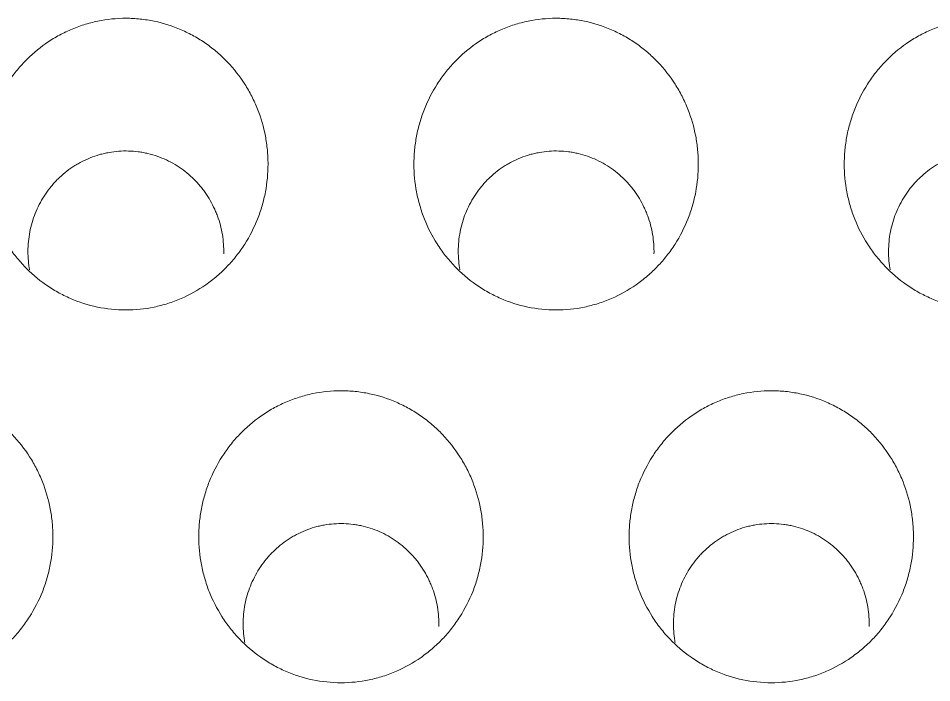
# Model space of a CAD drawing. Header units: millimetres. Extents: x 70151 to 230897, y 35202 to 113211.
# Drawn here: x 178377.81 to 178384.15, y 69184.89 to 69189.51 of the extents above; entities that cross this region are included whole.
import ezdxf

# ---------------------------------------------------------------- set-up
doc = ezdxf.new("R2010")
doc.units = ezdxf.units.MM
doc.header["$LTSCALE"] = 50
doc.layers.add('2-con', color=2, linetype='Continuous')
doc.layers.add('mark-B', color=2, linetype='Continuous', lineweight=20)

# ---------------------------------------------------------------- blocks, each defined once
blk = doc.blocks.new('무풍1WAY 대형')
at = {"layer": 'mark-B'}
for points, knots in [([(271.8793, -425.4454), (271.8128, -425.4454), (271.7474, -425.4522), (271.6511, -425.4723), (271.6193, -425.4806), (271.572, -425.4956), (271.5563, -425.5011), (271.5253, -425.5127), (271.51, -425.5189), (271.4346, -425.5516), (271.3776, -425.5835), (271.2967, -425.6401), (271.2705, -425.6605), (271.2206, -425.7033), (271.1732, -425.7483), (271.1306, -425.7976), (271.1003, -425.8362), (271.0905, -425.8493), (271.0716, -425.8761), (271.0624, -425.8898), (271.0181, -425.9591), (270.9886, -426.0171), (270.9527, -426.1077), (270.9422, -426.1386), (270.9285, -426.1857), (270.9243, -426.2016), (270.9167, -426.2335), (270.9133, -426.2495), (270.8981, -426.3295), (270.8921, -426.394), (270.892, -426.4753), (270.8924, -426.4916), (270.894, -426.5242), (270.8951, -426.5406), (270.8997, -426.5896), (270.9043, -426.6218), (270.9225, -426.7175), (270.9405, -426.7797), (270.9766, -426.8709), (270.9902, -426.901), (271.02, -426.9592), (271.0361, -426.9874), (271.0886, -427.0696), (271.1287, -427.1209), (271.1856, -427.1805), (271.1973, -427.1922), (271.2212, -427.2148), (271.2577, -427.2477), (271.3221, -427.2977), (271.3774, -427.3325), (271.4204, -427.3566), (271.435, -427.3643), (271.4646, -427.3791), (271.4797, -427.386), (271.5554, -427.4189), (271.6178, -427.4387), (271.7141, -427.4589), (271.7467, -427.464), (271.8129, -427.4709), (271.8459, -427.4726), (271.9444, -427.4726), (272.0097, -427.466), (272.0907, -427.4492), (272.1069, -427.4454), (272.139, -427.4371), (272.1865, -427.4233), (272.2633, -427.3946), (272.322, -427.3656), (272.3795, -427.3335), (272.4077, -427.3158), (272.4887, -427.2593), (272.5382, -427.2168), (272.5947, -427.1577), (272.6058, -427.1456), (272.6273, -427.1208), (272.6378, -427.108), (272.6683, -427.0692), (272.6872, -427.0425), (272.7398, -426.9602), (272.7695, -426.9022), (272.7997, -426.826), (272.8054, -426.8106), (272.816, -426.7796), (272.8307, -426.7329), (272.8496, -426.6539), (272.8588, -426.5897), (272.8634, -426.5411), (272.8645, -426.5248), (272.8661, -426.4921), (272.8665, -426.4757), (272.8665, -426.3938), (272.8604, -426.3293), (272.8423, -426.2337), (272.8347, -426.2021), (272.8211, -426.1549), (272.8161, -426.1392), (272.8055, -426.1082), (272.7999, -426.0928), (272.7699, -426.017), (272.7404, -425.9592), (272.6879, -425.8767), (272.669, -425.85), (272.6283, -425.798), (272.6068, -425.7732), (272.5392, -425.7024), (272.4899, -425.6598), (272.4227, -425.6127), (272.4089, -425.6035), (272.3809, -425.5859), (272.3667, -425.5774), (272.3236, -425.5533), (272.2942, -425.5387), (272.2042, -425.4996), (272.1417, -425.4795), (272.0116, -425.4522), (271.9458, -425.4454), (271.8793, -425.4454)], [0, 0, 0, 0, 0.03125, 0.03125, 0.046875, 0.046875, 0.054688, 0.054688, 0.0625, 0.0625, 0.09375, 0.09375, 0.109375, 0.109375, 0.125, 0.140625, 0.140625, 0.148438, 0.148438, 0.15625, 0.15625, 0.1875, 0.1875, 0.203125, 0.203125, 0.210938, 0.210938, 0.21875, 0.21875, 0.25, 0.25, 0.257813, 0.257813, 0.265625, 0.265625, 0.28125, 0.28125, 0.3125, 0.3125, 0.328125, 0.328125, 0.34375, 0.34375, 0.375, 0.375, 0.382813, 0.382813, 0.390625, 0.40625, 0.421875, 0.421875, 0.429688, 0.429688, 0.4375, 0.4375, 0.46875, 0.46875, 0.484375, 0.484375, 0.5, 0.5, 0.53125, 0.53125, 0.539063, 0.539063, 0.546875, 0.5625, 0.578125, 0.578125, 0.59375, 0.59375, 0.625, 0.625, 0.632813, 0.632813, 0.640625, 0.640625, 0.65625, 0.65625, 0.6875, 0.6875, 0.695313, 0.695313, 0.703125, 0.71875, 0.734375, 0.734375, 0.742188, 0.742188, 0.75, 0.75, 0.78125, 0.78125, 0.796875, 0.796875, 0.804688, 0.804688, 0.8125, 0.8125, 0.84375, 0.84375, 0.859375, 0.859375, 0.875, 0.875, 0.90625, 0.90625, 0.914063, 0.914063, 0.921875, 0.921875, 0.9375, 0.9375, 0.96875, 0.96875, 1, 1, 1, 1]), ([(274.8668, -425.4454), (274.8003, -425.4454), (274.735, -425.4522), (274.6387, -425.4723), (274.6068, -425.4806), (274.5596, -425.4956), (274.5438, -425.5011), (274.5128, -425.5127), (274.4976, -425.5189), (274.4222, -425.5516), (274.3651, -425.5835), (274.2843, -425.6401), (274.258, -425.6605), (274.2082, -425.7033), (274.1608, -425.7483), (274.1181, -425.7976), (274.0879, -425.8362), (274.0781, -425.8493), (274.0591, -425.8761), (274.0499, -425.8898), (274.0057, -425.9591), (273.9762, -426.0171), (273.9403, -426.1077), (273.9297, -426.1386), (273.9161, -426.1857), (273.9119, -426.2016), (273.9042, -426.2335), (273.9008, -426.2495), (273.8857, -426.3295), (273.8796, -426.394), (273.8796, -426.4753), (273.88, -426.4916), (273.8815, -426.5242), (273.8827, -426.5406), (273.8873, -426.5896), (273.8919, -426.6218), (273.9101, -426.7175), (273.9281, -426.7797), (273.9641, -426.8709), (273.9777, -426.901), (274.0075, -426.9592), (274.0237, -426.9874), (274.0761, -427.0696), (274.1162, -427.1209), (274.1732, -427.1805), (274.1849, -427.1922), (274.2087, -427.2148), (274.2452, -427.2477), (274.3096, -427.2977), (274.365, -427.3325), (274.408, -427.3566), (274.4225, -427.3643), (274.4522, -427.3791), (274.4673, -427.386), (274.5429, -427.4189), (274.6053, -427.4387), (274.7017, -427.4589), (274.7343, -427.464), (274.8004, -427.4709), (274.8334, -427.4726), (274.932, -427.4726), (274.9972, -427.466), (275.0782, -427.4492), (275.0945, -427.4454), (275.1265, -427.4371), (275.174, -427.4233), (275.2508, -427.3946), (275.3096, -427.3656), (275.3671, -427.3335), (275.3953, -427.3158), (275.4762, -427.2593), (275.5257, -427.2168), (275.5823, -427.1577), (275.5933, -427.1456), (275.6149, -427.1208), (275.6254, -427.108), (275.6559, -427.0692), (275.6748, -427.0425), (275.7274, -426.9602), (275.757, -426.9022), (275.7872, -426.826), (275.7929, -426.8106), (275.8036, -426.7796), (275.8183, -426.7329), (275.8372, -426.6539), (275.8463, -426.5897), (275.8509, -426.5411), (275.8521, -426.5248), (275.8536, -426.4921), (275.854, -426.4757), (275.854, -426.3938), (275.8479, -426.3293), (275.8298, -426.2337), (275.8223, -426.2021), (275.8086, -426.1549), (275.8037, -426.1392), (275.7931, -426.1082), (275.7874, -426.0928), (275.7574, -426.017), (275.7279, -425.9592), (275.6754, -425.8767), (275.6565, -425.85), (275.6159, -425.798), (275.5944, -425.7732), (275.5268, -425.7024), (275.4774, -425.6598), (275.4102, -425.6127), (275.3965, -425.6035), (275.3684, -425.5859), (275.3542, -425.5774), (275.3111, -425.5533), (275.2818, -425.5387), (275.1918, -425.4996), (275.1293, -425.4795), (274.9991, -425.4522), (274.9333, -425.4454), (274.8668, -425.4454)], [0, 0, 0, 0, 0.03125, 0.03125, 0.046875, 0.046875, 0.054687, 0.054687, 0.0625, 0.0625, 0.09375, 0.09375, 0.109375, 0.109375, 0.125, 0.140625, 0.140625, 0.148437, 0.148437, 0.15625, 0.15625, 0.1875, 0.1875, 0.203125, 0.203125, 0.210937, 0.210937, 0.21875, 0.21875, 0.25, 0.25, 0.257812, 0.257812, 0.265625, 0.265625, 0.28125, 0.28125, 0.3125, 0.3125, 0.328125, 0.328125, 0.34375, 0.34375, 0.375, 0.375, 0.382812, 0.382812, 0.390625, 0.40625, 0.421875, 0.421875, 0.429687, 0.429687, 0.4375, 0.4375, 0.46875, 0.46875, 0.484375, 0.484375, 0.5, 0.5, 0.53125, 0.53125, 0.539062, 0.539062, 0.546875, 0.5625, 0.578125, 0.578125, 0.59375, 0.59375, 0.625, 0.625, 0.632812, 0.632812, 0.640625, 0.640625, 0.65625, 0.65625, 0.6875, 0.6875, 0.695312, 0.695312, 0.703125, 0.71875, 0.734375, 0.734375, 0.742187, 0.742187, 0.75, 0.75, 0.78125, 0.78125, 0.796875, 0.796875, 0.804687, 0.804687, 0.8125, 0.8125, 0.84375, 0.84375, 0.859375, 0.859375, 0.875, 0.875, 0.90625, 0.90625, 0.914062, 0.914062, 0.921875, 0.921875, 0.9375, 0.9375, 0.96875, 0.96875, 1, 1, 1, 1]), ([(277.8544, -425.4454), (277.7878, -425.4454), (277.7225, -425.4522), (277.6262, -425.4723), (277.5944, -425.4806), (277.5471, -425.4956), (277.5314, -425.5011), (277.5004, -425.5127), (277.4851, -425.5189), (277.4097, -425.5516), (277.3527, -425.5835), (277.2718, -425.6401), (277.2456, -425.6605), (277.1957, -425.7033), (277.1483, -425.7483), (277.1057, -425.7976), (277.0754, -425.8362), (277.0656, -425.8493), (277.0467, -425.8761), (277.0374, -425.8898), (276.9932, -425.9591), (276.9637, -426.0171), (276.9278, -426.1077), (276.9173, -426.1386), (276.9036, -426.1857), (276.8994, -426.2016), (276.8918, -426.2335), (276.8884, -426.2495), (276.8732, -426.3295), (276.8672, -426.394), (276.8671, -426.4753), (276.8675, -426.4916), (276.869, -426.5242), (276.8702, -426.5406), (276.8748, -426.5896), (276.8794, -426.6218), (276.8976, -426.7175), (276.9156, -426.7797), (276.9517, -426.8709), (276.9653, -426.901), (276.9951, -426.9592), (277.0112, -426.9874), (277.0637, -427.0696), (277.1038, -427.1209), (277.1607, -427.1805), (277.1724, -427.1922), (277.1963, -427.2148), (277.2328, -427.2477), (277.2972, -427.2977), (277.3525, -427.3325), (277.3955, -427.3566), (277.4101, -427.3643), (277.4397, -427.3791), (277.4548, -427.386), (277.5305, -427.4189), (277.5929, -427.4387), (277.6892, -427.4589), (277.7218, -427.464), (277.788, -427.4709), (277.821, -427.4726), (277.9195, -427.4726), (277.9848, -427.466), (278.0658, -427.4492), (278.082, -427.4454), (278.114, -427.4371), (278.1616, -427.4233), (278.2383, -427.3946), (278.2971, -427.3656), (278.3546, -427.3335), (278.3828, -427.3158), (278.4637, -427.2593), (278.5133, -427.2168), (278.5698, -427.1577), (278.5809, -427.1456), (278.6024, -427.1208), (278.6129, -427.108), (278.6434, -427.0692), (278.6623, -427.0425), (278.7149, -426.9602), (278.7446, -426.9022), (278.7748, -426.826), (278.7805, -426.8106), (278.7911, -426.7796), (278.8058, -426.7329), (278.8247, -426.6539), (278.8339, -426.5897), (278.8385, -426.5411), (278.8396, -426.5248), (278.8412, -426.4921), (278.8416, -426.4757), (278.8416, -426.3938), (278.8355, -426.3293), (278.8174, -426.2337), (278.8098, -426.2021), (278.7962, -426.1549), (278.7912, -426.1392), (278.7806, -426.1082), (278.775, -426.0928), (278.745, -426.017), (278.7155, -425.9592), (278.663, -425.8767), (278.6441, -425.85), (278.6034, -425.798), (278.5819, -425.7732), (278.5143, -425.7024), (278.465, -425.6598), (278.3978, -425.6127), (278.384, -425.6035), (278.356, -425.5859), (278.3418, -425.5774), (278.2987, -425.5533), (278.2693, -425.5387), (278.1793, -425.4996), (278.1168, -425.4795), (277.9867, -425.4522), (277.9209, -425.4454), (277.8544, -425.4454)], [0, 0, 0, 0, 0.03125, 0.03125, 0.046875, 0.046875, 0.054688, 0.054688, 0.0625, 0.0625, 0.09375, 0.09375, 0.109375, 0.109375, 0.125, 0.140625, 0.140625, 0.148438, 0.148438, 0.15625, 0.15625, 0.1875, 0.1875, 0.203125, 0.203125, 0.210938, 0.210938, 0.21875, 0.21875, 0.25, 0.25, 0.257813, 0.257813, 0.265625, 0.265625, 0.28125, 0.28125, 0.3125, 0.3125, 0.328125, 0.328125, 0.34375, 0.34375, 0.375, 0.375, 0.382813, 0.382813, 0.390625, 0.40625, 0.421875, 0.421875, 0.429688, 0.429688, 0.4375, 0.4375, 0.46875, 0.46875, 0.484375, 0.484375, 0.5, 0.5, 0.53125, 0.53125, 0.539063, 0.539063, 0.546875, 0.5625, 0.578125, 0.578125, 0.59375, 0.59375, 0.625, 0.625, 0.632813, 0.632813, 0.640625, 0.640625, 0.65625, 0.65625, 0.6875, 0.6875, 0.695313, 0.695313, 0.703125, 0.71875, 0.734375, 0.734375, 0.742188, 0.742188, 0.75, 0.75, 0.78125, 0.78125, 0.796875, 0.796875, 0.804688, 0.804688, 0.8125, 0.8125, 0.84375, 0.84375, 0.859375, 0.859375, 0.875, 0.875, 0.90625, 0.90625, 0.914063, 0.914063, 0.921875, 0.921875, 0.9375, 0.9375, 0.96875, 0.96875, 1, 1, 1, 1]), ([(271.2001, -425.8357), (271.199, -425.8809), (271.2054, -425.9699), (271.2278, -426.056), (271.2472, -426.1089), (271.2514, -426.1195), (271.2601, -426.1403), (271.274, -426.171), (271.3005, -426.2203), (271.3254, -426.2574), (271.3455, -426.2845), (271.3524, -426.2934), (271.3667, -426.3108), (271.3741, -426.3194), (271.4122, -426.3615), (271.4455, -426.3917), (271.4996, -426.4318), (271.5184, -426.4443), (271.5573, -426.4675), (271.5775, -426.4783), (271.6391, -426.507), (271.6816, -426.5218), (271.7367, -426.5349), (271.7478, -426.5373), (271.7701, -426.5414), (271.7815, -426.5432), (271.8154, -426.5477), (271.838, -426.5495), (271.9057, -426.5514), (271.9508, -426.5481), (272.007, -426.538), (272.0183, -426.5357), (272.0404, -426.5306), (272.0733, -426.522), (272.1267, -426.5037), (272.1677, -426.4848), (272.1979, -426.469), (272.2079, -426.4635), (272.2275, -426.4519), (272.2371, -426.4459), (272.2843, -426.4148), (272.3192, -426.3864), (272.3592, -426.3467), (272.3671, -426.3385), (272.3824, -426.3218), (272.3898, -426.3132), (272.4115, -426.2871), (272.4249, -426.2691), (272.4626, -426.2133), (272.484, -426.174), (272.5195, -426.0906), (272.533, -426.0479), (272.5472, -425.9824), (272.5509, -425.9604), (272.5562, -425.9158), (272.5579, -425.8931), (272.5596, -425.8257), (272.5565, -425.7812), (272.5486, -425.7328), (272.5478, -425.7285), (272.547, -425.7242)], [0, 0, 0, 0, 0.058486, 0.116973, 0.116973, 0.131594, 0.131594, 0.146216, 0.175459, 0.204702, 0.204702, 0.219324, 0.219324, 0.233946, 0.233946, 0.292432, 0.292432, 0.321675, 0.321675, 0.350918, 0.350918, 0.409405, 0.409405, 0.424026, 0.424026, 0.438648, 0.438648, 0.467891, 0.467891, 0.526378, 0.526378, 0.540999, 0.540999, 0.555621, 0.584864, 0.614107, 0.614107, 0.628729, 0.628729, 0.643351, 0.643351, 0.701837, 0.701837, 0.716459, 0.716459, 0.73108, 0.73108, 0.760323, 0.760323, 0.81881, 0.81881, 0.877296, 0.877296, 0.906539, 0.906539, 0.935783, 0.935783, 0.994269, 0.994269, 1, 1, 1, 1]), ([(274.1876, -425.8357), (274.1865, -425.8809), (274.1929, -425.9699), (274.2154, -426.056), (274.2348, -426.1089), (274.2389, -426.1195), (274.2477, -426.1403), (274.2615, -426.171), (274.2881, -426.2203), (274.3129, -426.2574), (274.333, -426.2845), (274.3399, -426.2934), (274.3542, -426.3108), (274.3617, -426.3194), (274.3998, -426.3615), (274.4331, -426.3917), (274.4872, -426.4318), (274.5059, -426.4443), (274.5448, -426.4675), (274.5651, -426.4783), (274.6267, -426.507), (274.6692, -426.5218), (274.7242, -426.5349), (274.7353, -426.5373), (274.7577, -426.5414), (274.769, -426.5432), (274.803, -426.5477), (274.8256, -426.5495), (274.8933, -426.5514), (274.9384, -426.5481), (274.9946, -426.538), (275.0058, -426.5357), (275.0279, -426.5306), (275.0609, -426.522), (275.1142, -426.5037), (275.1553, -426.4848), (275.1854, -426.469), (275.1954, -426.4635), (275.215, -426.4519), (275.2247, -426.4459), (275.2718, -426.4148), (275.3067, -426.3864), (275.3468, -426.3467), (275.3546, -426.3385), (275.3699, -426.3218), (275.3774, -426.3132), (275.399, -426.2871), (275.4125, -426.2691), (275.4501, -426.2133), (275.4716, -426.174), (275.5071, -426.0906), (275.5206, -426.0479), (275.5347, -425.9824), (275.5384, -425.9604), (275.5438, -425.9158), (275.5454, -425.8931), (275.5471, -425.8257), (275.544, -425.7812), (275.5361, -425.7328), (275.5354, -425.7285), (275.5346, -425.7242)], [0, 0, 0, 0, 0.058486, 0.116973, 0.116973, 0.131594, 0.131594, 0.146216, 0.175459, 0.204702, 0.204702, 0.219324, 0.219324, 0.233946, 0.233946, 0.292432, 0.292432, 0.321675, 0.321675, 0.350918, 0.350918, 0.409405, 0.409405, 0.424026, 0.424026, 0.438648, 0.438648, 0.467891, 0.467891, 0.526378, 0.526378, 0.540999, 0.540999, 0.555621, 0.584864, 0.614107, 0.614107, 0.628729, 0.628729, 0.643351, 0.643351, 0.701837, 0.701837, 0.716459, 0.716459, 0.73108, 0.73108, 0.760323, 0.760323, 0.81881, 0.81881, 0.877296, 0.877296, 0.906539, 0.906539, 0.935783, 0.935783, 0.994269, 0.994269, 1, 1, 1, 1]), ([(270.3855, -428.0332), (270.319, -428.0332), (270.2537, -428.04), (270.1574, -428.06), (270.1256, -428.0683), (270.0783, -428.0833), (270.0626, -428.0888), (270.0316, -428.1003), (270.0164, -428.1065), (269.941, -428.1392), (269.8839, -428.1711), (269.8031, -428.2275), (269.7769, -428.2479), (269.727, -428.2907), (269.6796, -428.3357), (269.6369, -428.3849), (269.6067, -428.4234), (269.5969, -428.4365), (269.5779, -428.4633), (269.5687, -428.477), (269.5245, -428.5462), (269.4949, -428.6042), (269.459, -428.6947), (269.4485, -428.7255), (269.4348, -428.7726), (269.4306, -428.7885), (269.423, -428.8204), (269.4196, -428.8363), (269.4044, -428.9163), (269.3983, -428.9808), (269.3983, -429.062), (269.3987, -429.0783), (269.4002, -429.1109), (269.4014, -429.1273), (269.406, -429.1762), (269.4106, -429.2084), (269.4288, -429.304), (269.4468, -429.3662), (269.4829, -429.4573), (269.4965, -429.4873), (269.5263, -429.5455), (269.5425, -429.5737), (269.5949, -429.6558), (269.635, -429.707), (269.692, -429.7666), (269.7037, -429.7782), (269.7275, -429.8008), (269.764, -429.8337), (269.8284, -429.8837), (269.8838, -429.9184), (269.9268, -429.9425), (269.9414, -429.9502), (269.971, -429.9648), (269.9861, -429.9718), (270.0617, -430.0046), (270.1241, -430.0244), (270.2204, -430.0445), (270.253, -430.0496), (270.3192, -430.0565), (270.3521, -430.0582), (270.4506, -430.0583), (270.5159, -430.0516), (270.5968, -430.0349), (270.6131, -430.0311), (270.6451, -430.0227), (270.6926, -430.009), (270.7694, -429.9804), (270.8281, -429.9514), (270.8856, -429.9194), (270.9138, -429.9017), (270.9947, -429.8453), (271.0443, -429.8028), (271.1008, -429.7438), (271.1119, -429.7317), (271.1334, -429.7069), (271.1439, -429.6942), (271.1744, -429.6554), (271.1933, -429.6287), (271.246, -429.5465), (271.2756, -429.4886), (271.3058, -429.4125), (271.3116, -429.397), (271.3222, -429.366), (271.3369, -429.3194), (271.3558, -429.2405), (271.365, -429.1763), (271.3696, -429.1277), (271.3707, -429.1115), (271.3723, -429.0788), (271.3727, -429.0624), (271.3727, -428.9806), (271.3666, -428.9161), (271.3484, -428.8206), (271.3409, -428.789), (271.3273, -428.7419), (271.3223, -428.7262), (271.3117, -428.6952), (271.306, -428.6798), (271.276, -428.604), (271.2465, -428.5463), (271.194, -428.4639), (271.1751, -428.4372), (271.1344, -428.3853), (271.1129, -428.3605), (271.0453, -428.2898), (270.996, -428.2473), (270.9287, -428.2002), (270.915, -428.1911), (270.887, -428.1735), (270.8728, -428.165), (270.8297, -428.1409), (270.8003, -428.1264), (270.7104, -428.0873), (270.6479, -428.0673), (270.5178, -428.04), (270.452, -428.0332), (270.3855, -428.0332)], [0, 0, 0, 0, 0.03125, 0.03125, 0.046875, 0.046875, 0.054688, 0.054688, 0.0625, 0.0625, 0.09375, 0.09375, 0.109375, 0.109375, 0.125, 0.140625, 0.140625, 0.148438, 0.148438, 0.15625, 0.15625, 0.1875, 0.1875, 0.203125, 0.203125, 0.210938, 0.210938, 0.21875, 0.21875, 0.25, 0.25, 0.257813, 0.257813, 0.265625, 0.265625, 0.28125, 0.28125, 0.3125, 0.3125, 0.328125, 0.328125, 0.34375, 0.34375, 0.375, 0.375, 0.382813, 0.382813, 0.390625, 0.40625, 0.421875, 0.421875, 0.429688, 0.429688, 0.4375, 0.4375, 0.46875, 0.46875, 0.484375, 0.484375, 0.5, 0.5, 0.53125, 0.53125, 0.539063, 0.539063, 0.546875, 0.5625, 0.578125, 0.578125, 0.59375, 0.59375, 0.625, 0.625, 0.632813, 0.632813, 0.640625, 0.640625, 0.65625, 0.65625, 0.6875, 0.6875, 0.695313, 0.695313, 0.703125, 0.71875, 0.734375, 0.734375, 0.742188, 0.742188, 0.75, 0.75, 0.78125, 0.78125, 0.796875, 0.796875, 0.804688, 0.804688, 0.8125, 0.8125, 0.84375, 0.84375, 0.859375, 0.859375, 0.875, 0.875, 0.90625, 0.90625, 0.914063, 0.914063, 0.921875, 0.921875, 0.9375, 0.9375, 0.96875, 0.96875, 1, 1, 1, 1]), ([(273.373, -428.0332), (273.3066, -428.0332), (273.2412, -428.04), (273.145, -428.06), (273.1132, -428.0683), (273.0659, -428.0833), (273.0502, -428.0888), (273.0192, -428.1003), (273.0039, -428.1065), (272.9285, -428.1392), (272.8715, -428.1711), (272.7907, -428.2275), (272.7644, -428.2479), (272.7146, -428.2907), (272.6672, -428.3357), (272.6245, -428.3849), (272.5942, -428.4234), (272.5844, -428.4365), (272.5655, -428.4633), (272.5562, -428.477), (272.512, -428.5462), (272.4825, -428.6042), (272.4466, -428.6947), (272.436, -428.7255), (272.4224, -428.7726), (272.4181, -428.7885), (272.4105, -428.8204), (272.4071, -428.8363), (272.3919, -428.9163), (272.3859, -428.9808), (272.3859, -429.062), (272.3862, -429.0783), (272.3878, -429.1109), (272.3889, -429.1273), (272.3935, -429.1762), (272.3981, -429.2084), (272.4164, -429.304), (272.4344, -429.3662), (272.4704, -429.4573), (272.4841, -429.4873), (272.5138, -429.5455), (272.53, -429.5737), (272.5825, -429.6558), (272.6226, -429.707), (272.6795, -429.7666), (272.6912, -429.7782), (272.7151, -429.8008), (272.7516, -429.8337), (272.816, -429.8837), (272.8713, -429.9184), (272.9143, -429.9425), (272.9289, -429.9502), (272.9586, -429.9648), (272.9736, -429.9718), (273.0493, -430.0046), (273.1116, -430.0244), (273.208, -430.0445), (273.2406, -430.0496), (273.3067, -430.0565), (273.3397, -430.0582), (273.4382, -430.0583), (273.5034, -430.0516), (273.5844, -430.0349), (273.6006, -430.0311), (273.6326, -430.0227), (273.6802, -430.009), (273.7569, -429.9804), (273.8157, -429.9514), (273.8732, -429.9194), (273.9014, -429.9017), (273.9823, -429.8453), (274.0318, -429.8028), (274.0884, -429.7438), (274.0994, -429.7317), (274.121, -429.7069), (274.1315, -429.6942), (274.162, -429.6554), (274.1809, -429.6287), (274.2335, -429.5465), (274.2632, -429.4886), (274.2934, -429.4125), (274.2991, -429.397), (274.3097, -429.366), (274.3245, -429.3194), (274.3434, -429.2405), (274.3525, -429.1763), (274.3571, -429.1277), (274.3583, -429.1115), (274.3598, -429.0788), (274.3602, -429.0624), (274.3602, -428.9806), (274.3541, -428.9161), (274.336, -428.8206), (274.3284, -428.789), (274.3148, -428.7419), (274.3099, -428.7262), (274.2992, -428.6952), (274.2936, -428.6798), (274.2636, -428.604), (274.2341, -428.5463), (274.1815, -428.4639), (274.1627, -428.4372), (274.122, -428.3853), (274.1005, -428.3605), (274.0329, -428.2898), (273.9835, -428.2473), (273.9163, -428.2002), (273.9026, -428.1911), (273.8745, -428.1735), (273.8603, -428.165), (273.8172, -428.1409), (273.7879, -428.1264), (273.6979, -428.0873), (273.6354, -428.0673), (273.5053, -428.04), (273.4395, -428.0332), (273.373, -428.0332)], [0, 0, 0, 0, 0.03125, 0.03125, 0.046875, 0.046875, 0.054688, 0.054688, 0.0625, 0.0625, 0.09375, 0.09375, 0.109375, 0.109375, 0.125, 0.140625, 0.140625, 0.148437, 0.148437, 0.15625, 0.15625, 0.1875, 0.1875, 0.203125, 0.203125, 0.210937, 0.210937, 0.21875, 0.21875, 0.25, 0.25, 0.257812, 0.257812, 0.265625, 0.265625, 0.28125, 0.28125, 0.3125, 0.3125, 0.328125, 0.328125, 0.34375, 0.34375, 0.375, 0.375, 0.382812, 0.382812, 0.390625, 0.40625, 0.421875, 0.421875, 0.429687, 0.429687, 0.4375, 0.4375, 0.46875, 0.46875, 0.484375, 0.484375, 0.5, 0.5, 0.53125, 0.53125, 0.539062, 0.539062, 0.546875, 0.5625, 0.578125, 0.578125, 0.59375, 0.59375, 0.625, 0.625, 0.632812, 0.632812, 0.640625, 0.640625, 0.65625, 0.65625, 0.6875, 0.6875, 0.695312, 0.695312, 0.703125, 0.71875, 0.734375, 0.734375, 0.742187, 0.742187, 0.75, 0.75, 0.78125, 0.78125, 0.796875, 0.796875, 0.804687, 0.804687, 0.8125, 0.8125, 0.84375, 0.84375, 0.859375, 0.859375, 0.875, 0.875, 0.90625, 0.90625, 0.914062, 0.914062, 0.921875, 0.921875, 0.9375, 0.9375, 0.96875, 0.96875, 1, 1, 1, 1]), ([(276.3606, -428.0332), (276.2941, -428.0332), (276.2288, -428.04), (276.1325, -428.06), (276.1007, -428.0683), (276.0534, -428.0833), (276.0377, -428.0888), (276.0067, -428.1003), (275.9915, -428.1065), (275.9161, -428.1392), (275.859, -428.1711), (275.7782, -428.2275), (275.752, -428.2479), (275.7021, -428.2907), (275.6547, -428.3357), (275.612, -428.3849), (275.5818, -428.4234), (275.572, -428.4365), (275.553, -428.4633), (275.5438, -428.477), (275.4995, -428.5462), (275.47, -428.6042), (275.4341, -428.6947), (275.4236, -428.7255), (275.4099, -428.7726), (275.4057, -428.7885), (275.3981, -428.8204), (275.3946, -428.8363), (275.3795, -428.9163), (275.3734, -428.9808), (275.3734, -429.062), (275.3738, -429.0783), (275.3753, -429.1109), (275.3765, -429.1273), (275.3811, -429.1762), (275.3857, -429.2084), (275.4039, -429.304), (275.4219, -429.3662), (275.458, -429.4573), (275.4716, -429.4873), (275.5014, -429.5455), (275.5176, -429.5737), (275.57, -429.6558), (275.6101, -429.707), (275.6671, -429.7666), (275.6788, -429.7782), (275.7026, -429.8008), (275.7391, -429.8337), (275.8035, -429.8837), (275.8589, -429.9184), (275.9019, -429.9425), (275.9165, -429.9502), (275.9461, -429.9648), (275.9612, -429.9718), (276.0368, -430.0046), (276.0992, -430.0244), (276.1955, -430.0445), (276.2281, -430.0496), (276.2943, -430.0565), (276.3272, -430.0582), (276.4257, -430.0583), (276.491, -430.0516), (276.5719, -430.0349), (276.5882, -430.0311), (276.6202, -430.0227), (276.6677, -430.009), (276.7445, -429.9804), (276.8032, -429.9514), (276.8607, -429.9194), (276.8889, -429.9017), (276.9698, -429.8453), (277.0194, -429.8028), (277.0759, -429.7438), (277.087, -429.7317), (277.1085, -429.7069), (277.119, -429.6942), (277.1495, -429.6554), (277.1684, -429.6287), (277.2211, -429.5465), (277.2507, -429.4886), (277.2809, -429.4125), (277.2867, -429.397), (277.2973, -429.366), (277.312, -429.3194), (277.3309, -429.2405), (277.3401, -429.1763), (277.3447, -429.1277), (277.3458, -429.1115), (277.3474, -429.0788), (277.3478, -429.0624), (277.3478, -428.9806), (277.3417, -428.9161), (277.3235, -428.8206), (277.316, -428.789), (277.3024, -428.7419), (277.2974, -428.7262), (277.2868, -428.6952), (277.2811, -428.6798), (277.2511, -428.604), (277.2216, -428.5463), (277.1691, -428.4639), (277.1502, -428.4372), (277.1095, -428.3853), (277.088, -428.3605), (277.0204, -428.2898), (276.9711, -428.2473), (276.9038, -428.2002), (276.8901, -428.1911), (276.8621, -428.1735), (276.8479, -428.165), (276.8048, -428.1409), (276.7754, -428.1264), (276.6854, -428.0873), (276.6229, -428.0673), (276.4929, -428.04), (276.4271, -428.0332), (276.3606, -428.0332)], [0, 0, 0, 0, 0.03125, 0.03125, 0.046875, 0.046875, 0.054687, 0.054687, 0.0625, 0.0625, 0.09375, 0.09375, 0.109375, 0.109375, 0.125, 0.140625, 0.140625, 0.148437, 0.148437, 0.15625, 0.15625, 0.1875, 0.1875, 0.203125, 0.203125, 0.210937, 0.210937, 0.21875, 0.21875, 0.25, 0.25, 0.257812, 0.257812, 0.265625, 0.265625, 0.28125, 0.28125, 0.3125, 0.3125, 0.328125, 0.328125, 0.34375, 0.34375, 0.375, 0.375, 0.382812, 0.382812, 0.390625, 0.40625, 0.421875, 0.421875, 0.429687, 0.429687, 0.4375, 0.4375, 0.46875, 0.46875, 0.484375, 0.484375, 0.5, 0.5, 0.53125, 0.53125, 0.539063, 0.539063, 0.546875, 0.5625, 0.578125, 0.578125, 0.59375, 0.59375, 0.625, 0.625, 0.632813, 0.632813, 0.640625, 0.640625, 0.65625, 0.65625, 0.6875, 0.6875, 0.695313, 0.695313, 0.703125, 0.71875, 0.734375, 0.734375, 0.742188, 0.742188, 0.75, 0.75, 0.78125, 0.78125, 0.796875, 0.796875, 0.804688, 0.804688, 0.8125, 0.8125, 0.84375, 0.84375, 0.859375, 0.859375, 0.875, 0.875, 0.90625, 0.90625, 0.914063, 0.914063, 0.921875, 0.921875, 0.9375, 0.9375, 0.96875, 0.96875, 1, 1, 1, 1]), ([(269.7061, -428.423), (269.705, -428.4682), (269.7114, -428.557), (269.7339, -428.6431), (269.7533, -428.696), (269.7574, -428.7066), (269.7662, -428.7273), (269.7801, -428.7581), (269.8066, -428.8073), (269.8315, -428.8445), (269.8516, -428.8715), (269.8585, -428.8804), (269.8728, -428.8978), (269.8803, -428.9064), (269.9184, -428.9484), (269.9517, -428.9786), (270.0058, -429.0186), (270.0245, -429.0311), (270.0635, -429.0544), (270.0837, -429.0651), (270.1453, -429.0938), (270.1878, -429.1086), (270.2428, -429.1217), (270.2539, -429.1241), (270.2763, -429.1282), (270.2877, -429.13), (270.3216, -429.1344), (270.3442, -429.1362), (270.4119, -429.1381), (270.457, -429.1348), (270.5132, -429.1248), (270.5244, -429.1225), (270.5466, -429.1174), (270.5795, -429.1088), (270.6328, -429.0906), (270.6739, -429.0717), (270.7041, -429.0559), (270.7141, -429.0504), (270.7337, -429.0388), (270.7433, -429.0328), (270.7905, -429.0017), (270.8254, -428.9734), (270.8655, -428.9337), (270.8733, -428.9256), (270.8886, -428.9088), (270.8961, -428.9002), (270.9177, -428.8741), (270.9312, -428.8562), (270.9689, -428.8005), (270.9903, -428.7611), (271.0259, -428.6778), (271.0394, -428.6351), (271.0536, -428.5697), (271.0573, -428.5477), (271.0626, -428.5031), (271.0643, -428.4805), (271.066, -428.4131), (271.0629, -428.3686), (271.055, -428.3203), (271.0542, -428.3161), (271.0535, -428.3118)], [0, 0, 0, 0, 0.058493, 0.116986, 0.116986, 0.13161, 0.13161, 0.146233, 0.17548, 0.204726, 0.204726, 0.21935, 0.21935, 0.233973, 0.233973, 0.292466, 0.292466, 0.321713, 0.321713, 0.350959, 0.350959, 0.409453, 0.409453, 0.424076, 0.424076, 0.438699, 0.438699, 0.467946, 0.467946, 0.526439, 0.526439, 0.541062, 0.541062, 0.555686, 0.584932, 0.614179, 0.614179, 0.628802, 0.628802, 0.643426, 0.643426, 0.701919, 0.701919, 0.716542, 0.716542, 0.731165, 0.731165, 0.760412, 0.760412, 0.818905, 0.818905, 0.877399, 0.877399, 0.906645, 0.906645, 0.935892, 0.935892, 0.994385, 0.994385, 1, 1, 1, 1]), ([(272.6937, -428.423), (272.6926, -428.4682), (272.699, -428.557), (272.7214, -428.6431), (272.7408, -428.696), (272.745, -428.7066), (272.7537, -428.7273), (272.7676, -428.7581), (272.7942, -428.8073), (272.819, -428.8445), (272.8391, -428.8715), (272.846, -428.8804), (272.8604, -428.8978), (272.8678, -428.9064), (272.9059, -428.9484), (272.9392, -428.9786), (272.9933, -429.0186), (273.0121, -429.0311), (273.051, -429.0544), (273.0713, -429.0651), (273.1329, -429.0938), (273.1754, -429.1086), (273.2304, -429.1217), (273.2415, -429.1241), (273.2639, -429.1282), (273.2752, -429.13), (273.3091, -429.1344), (273.3317, -429.1362), (273.3995, -429.1381), (273.4445, -429.1348), (273.5008, -429.1248), (273.512, -429.1225), (273.5341, -429.1174), (273.567, -429.1088), (273.6204, -429.0906), (273.6614, -429.0717), (273.6916, -429.0559), (273.7016, -429.0504), (273.7212, -429.0388), (273.7308, -429.0328), (273.778, -429.0017), (273.8129, -428.9734), (273.853, -428.9337), (273.8608, -428.9256), (273.8762, -428.9088), (273.8836, -428.9002), (273.9053, -428.8741), (273.9187, -428.8562), (273.9564, -428.8005), (273.9779, -428.7611), (274.0134, -428.6778), (274.0269, -428.6351), (274.0411, -428.5697), (274.0448, -428.5477), (274.0502, -428.5031), (274.0518, -428.4805), (274.0535, -428.4131), (274.0504, -428.3686), (274.0425, -428.3203), (274.0418, -428.3161), (274.041, -428.3118)], [0, 0, 0, 0, 0.058493, 0.116986, 0.116986, 0.13161, 0.13161, 0.146233, 0.17548, 0.204726, 0.204726, 0.21935, 0.21935, 0.233973, 0.233973, 0.292466, 0.292466, 0.321713, 0.321713, 0.350959, 0.350959, 0.409453, 0.409453, 0.424076, 0.424076, 0.438699, 0.438699, 0.467946, 0.467946, 0.526439, 0.526439, 0.541062, 0.541062, 0.555686, 0.584932, 0.614179, 0.614179, 0.628802, 0.628802, 0.643426, 0.643426, 0.701919, 0.701919, 0.716542, 0.716542, 0.731165, 0.731165, 0.760412, 0.760412, 0.818905, 0.818905, 0.877399, 0.877399, 0.906645, 0.906645, 0.935892, 0.935892, 0.994385, 0.994385, 1, 1, 1, 1]), ([(275.6812, -428.423), (275.6801, -428.4682), (275.6865, -428.557), (275.709, -428.6431), (275.7284, -428.696), (275.7325, -428.7066), (275.7413, -428.7273), (275.7552, -428.7581), (275.7817, -428.8073), (275.8066, -428.8445), (275.8267, -428.8715), (275.8336, -428.8804), (275.8479, -428.8978), (275.8554, -428.9064), (275.8935, -428.9484), (275.9268, -428.9786), (275.9809, -429.0186), (275.9996, -429.0311), (276.0386, -429.0544), (276.0588, -429.0651), (276.1204, -429.0938), (276.1629, -429.1086), (276.2179, -429.1217), (276.229, -429.1241), (276.2514, -429.1282), (276.2628, -429.13), (276.2967, -429.1344), (276.3193, -429.1362), (276.387, -429.1381), (276.4321, -429.1348), (276.4883, -429.1248), (276.4995, -429.1225), (276.5217, -429.1174), (276.5546, -429.1088), (276.6079, -429.0906), (276.649, -429.0717), (276.6792, -429.0559), (276.6892, -429.0504), (276.7088, -429.0388), (276.7184, -429.0328), (276.7656, -429.0017), (276.8005, -428.9734), (276.8406, -428.9337), (276.8484, -428.9256), (276.8637, -428.9088), (276.8712, -428.9002), (276.8928, -428.8741), (276.9063, -428.8562), (276.944, -428.8005), (276.9654, -428.7611), (277.001, -428.6778), (277.0145, -428.6351), (277.0287, -428.5697), (277.0324, -428.5477), (277.0377, -428.5031), (277.0394, -428.4805), (277.0411, -428.4131), (277.038, -428.3686), (277.0301, -428.3203), (277.0293, -428.3161), (277.0286, -428.3118)], [0, 0, 0, 0, 0.058493, 0.116986, 0.116986, 0.13161, 0.13161, 0.146233, 0.17548, 0.204726, 0.204726, 0.21935, 0.21935, 0.233973, 0.233973, 0.292466, 0.292466, 0.321713, 0.321713, 0.350959, 0.350959, 0.409453, 0.409453, 0.424076, 0.424076, 0.438699, 0.438699, 0.467946, 0.467946, 0.526439, 0.526439, 0.541062, 0.541062, 0.555686, 0.584932, 0.614179, 0.614179, 0.628802, 0.628802, 0.643426, 0.643426, 0.701919, 0.701919, 0.716542, 0.716542, 0.731165, 0.731165, 0.760412, 0.760412, 0.818905, 0.818905, 0.877399, 0.877399, 0.906645, 0.906645, 0.935892, 0.935892, 0.994385, 0.994385, 1, 1, 1, 1])]:
    blk.add_open_spline(points, degree=3, knots=knots, dxfattribs=at)
blk = doc.blocks.new('dpdjzjs')
at = {"layer": 'mark-B', "rotation": 180}
blk.add_blockref('무풍1WAY 대형', (178654.9147, 88751.491), dxfattribs=at)

msp = doc.modelspace()

# ---------------------------------------------------------------- block references
at = {"layer": '2-con'}
msp.add_blockref('dpdjzjs', (0, -19992.0434), dxfattribs=at)

doc.saveas('drawing.dxf')
